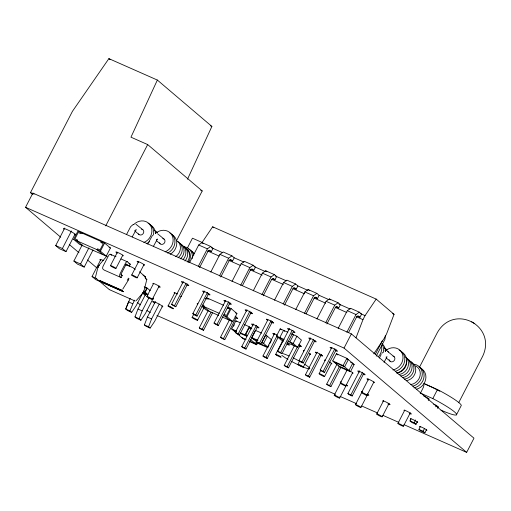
<?xml version="1.0" encoding="UTF-8"?>
<svg xmlns="http://www.w3.org/2000/svg" width="511" height="511" viewBox="0 0 511 511"><rect width="100%" height="100%" fill="white"/><g stroke="black" fill="none" stroke-linecap="round" stroke-linejoin="round"><path stroke-width="0.77" d="M385.288 335.727L384.994 339.195L376.237 356.161M127.213 280.06L128.172 279.306L128.204 278.137M423.964 385.032L423.453 387.191L420.464 393.119M97.952 267.227L98.566 265.707L106.818 256.164L107.355 256.324M128.05 280.526L129.034 278.61M143.872 291.232L142.882 293.148M95.487 277.083L98.093 266.621M143.738 291.832L146.842 279.364L145.13 277.882L145.201 276.732M130.196 298.379L125.738 309.04L127.482 310.522L131.666 312.368L136.124 305.757L143.054 292.324M131.666 312.368L129.922 310.886L134.406 300.168M128.74 301.19L125.738 309.04L129.922 310.886M153.383 298.054L145.354 313.613L140.895 320.225L136.718 318.372L134.974 316.89L137.976 309.046L145.603 294.272M140.895 320.225L139.152 318.736L142.154 310.892L149.091 297.459M162.619 305.91L154.59 321.464L150.132 328.075L145.954 326.229L144.402 324.913L147.404 317.063L155.414 301.554M150.132 328.075L148.58 326.759L151.588 318.915L159.253 304.064M356.014 337.809L362.963 319.65L365.046 315.619L376.185 299.095L394.07 314.31L386.565 333.926L384.483 337.956L373.784 353.816M32.902 194.691L30.481 192.628L72.447 111.315L108.881 58.631L157.362 80.061L130.963 137.184L147.679 144.575L202.209 190.954L176.665 240.445M187.492 179.22L211.893 126.441L157.362 80.061M60.758 237.238L25.55 207.294L32.87 193.107L351.357 333.894L473.978 438.189L466.658 452.369L403.984 424.667M75.091 234.064L66.021 251.629L59.333 248.672L55.699 245.58L64.769 228.015M66.021 251.629L62.387 248.538L71.457 230.972M73.661 239.359L77.857 231.228L104.608 243.051L110.427 248.001L106.231 256.132L79.48 244.303L73.661 239.359L100.412 251.182L106.231 256.132M92.906 250.224L84.2 267.087L77.512 264.136L73.878 261.044L82.22 244.878M84.2 267.087L80.566 263.995L88.908 247.835M105.713 225.881L147.679 144.575M100.412 251.182L104.608 243.051M100.367 281.663L95.691 279.594L92.05 276.502L100.756 259.639M100.68 280.935L121.452 290.12L123.266 291.666L101.734 282.257L99.964 280.616M101.734 282.257L100.565 281.133M110.472 265.624L117.383 252.242M126.466 234.638L130.644 226.68L133.186 224.457M115.92 268.454A3.072 0.364 27.3 0 0 112.043 266.084A3.072 0.364 27.3 0 0 111.628 266.576A3.072 0.364 27.3 0 0 115.92 268.454L122.8 255.136M132.208 236.906L136.188 229.663L135.894 229.969M111.634 255.302L110.517 254.35A2.561 1.156 -66.2 0 0 108.441 255.839L103.196 266.001A2.561 1.156 -66.2 0 0 102.941 269.035L104.174 270.083L121.145 277.582L122.218 275.506L120.979 274.273L126.281 263.995L128.651 265.835M129.213 266.308L130.286 264.232L127.488 261.849A2.561 1.156 -66.2 0 0 125.412 263.337L120.168 273.5A2.561 1.156 -66.2 0 0 119.906 276.534L121.145 277.582M123.221 291.755L121.452 290.12M131.704 275.007L138.615 261.626M147.698 244.022L152.54 235.239M137.152 277.843A3.072 0.364 27.3 0 0 133.275 275.467A3.072 0.364 27.3 0 0 132.86 275.966A3.072 0.364 27.3 0 0 137.152 277.843L144.032 264.519M153.441 246.289L157.42 239.046L156.507 239.595M146.67 293.512L146.44 293.966L143.527 291.494L143.763 291.04L145.015 291.596L146.651 288.434L145.392 287.878L145.629 287.425L146.791 288.415M143.572 292.701L148.107 294.706L145.201 292.228L147.302 288.166L144.191 286.792M146.817 296.578L153.696 283.254M152.284 299.337L159.189 285.962M187.441 247.905L192.455 238.196L201.89 242.367M189.555 262.667L198.677 244.993L201.998 242.61L210.692 246.455L212.972 248.397L211.311 251.616L208.411 250.333M168.049 305.968L174.928 292.637M187.543 284.052L175.841 306.728L172.865 305.412L171.568 304.307L183.277 281.638M175.841 306.728L174.545 305.623L185.883 283.656M198.249 266.506L207.37 248.831L210.692 246.455M199.539 267.611L207.939 251.342L209.599 250.154L211.311 251.616M210.788 272.05L219.909 254.376L223.23 252L231.924 255.845L234.204 257.787L243.958 262.092M208.775 293.435L197.074 316.111L194.097 314.795L192.8 313.697L204.509 291.021M192.085 317.465L193.912 313.939M197.074 316.111L195.777 315.012L207.485 292.337M219.481 275.895L228.602 258.221L231.924 255.845M197.559 320.218L204.055 307.628M220.771 276.994L229.171 260.731L230.831 259.543L232.543 261L234.204 257.787M212.685 312.572L203.538 330.285L200.568 328.969L199.271 327.87L208.411 310.158M203.538 330.285L202.247 329.186L211.024 312.176M232.02 281.44L241.141 263.759L244.462 261.383L253.156 265.228L255.436 267.17L253.775 270.383L250.882 269.105M230.007 302.825L218.306 325.494L215.329 324.185L214.032 323.08L225.741 300.404M218.306 325.494L217.009 324.396L228.717 301.72M240.713 285.279L249.834 267.604L253.156 265.228M242.374 285.675L250.403 270.115L252.064 268.927L253.775 270.383M231.132 308.599L236.951 313.543L232.748 321.675L226.935 316.731L231.132 308.599L227.785 307.117M236.478 316.999L224.776 339.674L221.8 338.359L220.503 337.254L229.643 319.541M224.776 339.674L223.479 338.569L232.62 320.857M236.025 332.655L231.662 328.95L235.858 320.819L240.087 322.684M233.584 326.248L234.306 324.843M253.252 290.823L262.373 273.149L265.694 270.773L274.388 274.611L276.668 276.553L275.007 279.773L272.836 278.808M251.24 312.208L239.538 334.884L236.561 333.568L235.271 332.469L246.973 309.794M239.538 334.884L238.241 333.785L249.949 311.11M261.945 294.668L271.066 276.988L274.388 274.611M263.242 295.767L271.635 279.498L273.296 278.31L275.007 279.773M249.285 327.34L250.69 327.966L250.224 328.867L249.132 327.941L245.868 334.264L246.96 335.19L246.494 336.097L245.037 334.858L249.234 326.727L244.309 324.549M257.71 326.382L246.008 349.058L243.032 347.742L241.735 346.643L253.437 323.968M246.008 349.058L244.712 347.959L256.413 325.283M268.026 347.774L258.968 343.769L251.699 337.586L255.43 330.355L261.696 333.127M274.484 300.206L283.605 282.532L286.927 280.156L295.62 284.001L297.9 285.943L307.654 290.254M272.472 321.591L260.77 344.267L257.793 342.951L256.503 341.853L267.841 319.886M257.499 342.134L256.778 343.539L255.685 342.613L255.219 343.52L249.585 341.029M249.63 341.642L256.669 344.753L257.723 342.721M260.77 344.267L259.479 343.168L271.181 320.493M283.177 304.051L292.298 286.377L295.62 284.001M267.33 336.212L263.599 343.443L261.511 342.517M284.474 305.15L292.867 288.887L294.528 287.699L296.239 289.156L297.9 285.943M278.208 337.183L267.24 358.441L264.264 357.125L262.967 356.026L274.669 333.351M268.326 346.445L269.054 345.04M269.776 343.635L271.226 340.824M283.682 341.124L281.005 339.943L276.464 336.078L280.194 328.848L287.834 332.227M267.24 358.441L265.944 357.342L277.281 335.376M295.716 309.596L304.837 291.922L308.159 289.539L316.852 293.384L319.132 295.326L328.886 299.638M275.691 354.378L282.551 341.08M293.704 330.981L282.002 353.657L279.025 352.341L277.735 351.236L289.437 328.567M282.002 353.657L280.711 352.552L292.049 330.585M304.409 313.435L313.53 295.76L316.852 293.384M293.57 334.762L289.839 341.987L294.381 345.851M306.07 313.831L314.099 298.271L315.76 297.083L317.478 298.545L319.132 295.326M296.91 336.238L301.452 340.102L297.721 347.333L293.18 343.469L296.91 336.238L291.417 333.811M300.174 345.155L288.472 367.831L285.496 366.515L284.199 365.41L294.438 345.57M288.472 367.831L287.176 366.726L297.415 346.886M316.948 318.979L326.069 301.305L329.391 298.929L338.084 302.768L340.364 304.709L338.71 307.929L335.81 306.645M314.942 340.364L303.234 363.04L300.257 361.724L298.967 360.625L310.669 337.95M297.907 364.292A3.072 0.364 27.3 0 1 302.129 366.157A3.072 0.364 27.3 0 1 302.027 366.789L301.369 366.502A3.072 0.364 27.3 0 1 297.907 364.292L299.689 360.823M303.234 363.04L301.944 361.941L313.645 339.266M325.641 322.824L334.762 305.15L338.084 302.768M303.342 367.102L310.222 353.772M326.938 323.923L335.331 307.66L336.992 306.472L338.71 307.929M321.406 354.538L309.704 377.214L306.728 375.898L305.431 374.799L317.139 352.124M309.704 377.214L308.408 376.115L319.745 354.149M338.18 328.369L347.301 310.688L350.623 308.312L359.316 312.157L361.603 314.099L359.942 317.312L357.042 316.034M336.174 349.754L324.466 372.423L321.489 371.107L320.199 370.009L331.901 347.333M319.113 373.694L320.934 370.168M324.466 372.423L323.176 371.325L334.877 348.649M346.873 332.207L356.001 314.533L359.316 312.157M324.562 376.524A3.072 0.364 27.3 0 0 320.684 374.154A3.072 0.364 27.3 0 0 320.269 374.646A3.072 0.364 27.3 0 0 324.562 376.524L331.441 363.206M332.699 360.945L336.43 353.714L346.88 358.332L354.149 364.522L350.418 371.746L339.968 367.128L332.699 360.945L343.149 365.563L350.418 371.746M348.534 332.604L356.563 317.044L358.224 315.855L359.942 317.312M466.658 452.369L344.037 348.08L351.357 333.894M340.811 367.466L330.936 386.603L327.96 385.288L326.663 384.183L336.909 364.343M330.936 386.603L329.64 385.498L339.515 366.368M343.149 365.563L346.88 358.332M340.371 383.065A3.072 0.364 27.3 0 1 344.593 384.93A3.072 0.364 27.3 0 1 344.491 385.562L343.833 385.275A3.072 0.364 27.3 0 1 340.371 383.065L347.244 369.74M334.232 395.227L341.112 381.902M345.806 385.875L352.686 372.545M339.681 398.056A3.072 0.364 27.3 0 0 335.804 395.686A3.072 0.364 27.3 0 0 335.388 396.185A3.072 0.364 27.3 0 0 339.681 398.056L346.228 385.383M363.87 373.311L352.168 395.987L349.192 394.671L347.902 393.572L359.603 370.897M352.168 395.987L350.872 394.888L362.58 372.212M375.304 354.353L382.241 340.92M361.571 392.505L368.476 379.13M379.373 358.013L381.187 354.493M355.458 404.648L362.337 391.324M367.039 395.258L373.918 381.934M384.055 362.293L387.057 356.748L385.997 357.093M360.894 407.459A3.072 0.364 27.3 0 0 357.425 405.249L356.774 404.961A3.072 0.364 27.3 0 0 356.672 405.593A3.072 0.364 27.3 0 0 360.894 407.459L367.831 394.032M376.703 413.999L383.576 400.675M382.145 416.829A3.072 0.364 27.3 0 0 378.268 414.459A3.072 0.364 27.3 0 0 377.853 414.951A3.072 0.364 27.3 0 0 382.145 416.829L389.056 403.447M419.563 367.051L437.371 332.546C454.138 303.068 497.146 325.865 482.652 356.276L458.667 402.751M397.935 423.383L404.808 410.065M403.383 426.219A3.072 0.364 27.3 0 0 399.5 423.843A3.072 0.364 27.3 0 0 399.085 424.341A3.072 0.364 27.3 0 0 403.383 426.219L410.288 412.837M417.449 421.518L416.005 424.315L411.821 422.469L410.007 420.923L411.087 418.822M416.005 424.315L414.185 422.769L415.628 419.965M428.295 400.503L429.016 399.104L427.202 397.552L423.715 396.012M420.138 392.978L432.817 398.58L437.48 389.548L438.24 389.931A29.178 3.456 27.3 0 1 461.107 405.823L456.444 414.855M426.723 429.291L424.916 432.785L420.738 430.939L418.924 429.393L420.361 426.596M424.916 432.785L423.102 431.239L424.545 428.448M435.711 406.807L436.432 405.408L433.647 404.175M437.531 408.353L438.253 406.954L436.432 405.408M122.755 289.149L128.037 280.654M201.941 242.661L212.64 226.801L376.185 299.095M381.87 353.408L382.592 352.507M136.143 300.736L143.093 292.726M98.566 265.707L98.942 265.311M99.275 265.35L98.31 266.103L98.284 267.266M146.829 279.383L146.306 279.21M143.553 292.356L143.546 291.187M386.412 358.179L390.966 361.782A3.072 2.715 -49.6 0 0 394.684 359.68A3.072 2.715 -49.6 0 0 393.061 356.11M210.443 125.802L211.893 126.441M200.753 190.309L202.209 190.954M392.614 313.665L394.07 314.31M211.522 247.758L222.726 252.709M253.986 266.531L265.19 271.482M275.218 275.914L286.422 280.865M338.921 304.071L350.118 309.021M360.153 313.46L365.046 315.619M198.677 244.993L207.37 248.831M219.909 254.376L228.602 258.221M241.141 263.759L249.834 267.604M262.373 273.149L271.066 276.988M283.605 282.532L292.298 286.377M304.837 291.922L313.53 295.76M326.069 301.305L334.762 305.15M347.301 310.688L356.001 314.533M229.65 259.716L232.543 261M293.346 287.878L296.239 289.156M314.578 297.261L317.478 298.545M207.447 250.901L219.13 256.068M228.621 260.265L240.304 265.426M249.796 269.623L262.207 275.11M271.699 279.306L283.381 284.467M292.873 288.664L304.556 293.831M314.048 298.028L325.731 303.189M335.222 307.386L346.899 312.547M356.391 316.743L362.963 319.65M30.481 192.628L32.647 193.586M25.55 207.294L344.037 348.08M424.098 383.633L437.48 389.548M109.086 247.407L110.427 248.001M110.363 254.261L116.016 256.758M120.966 258.949L127.328 261.76M346.937 358.958L348.336 359.572L344.606 366.802L334.156 362.178M206.387 297.658L223.486 305.22M128.874 263.606L130.286 264.232M350.603 362.356L352.699 363.283L348.962 370.507L338.518 365.889M205.377 298.322L207.262 299.152L207.728 298.252L208.89 299.242M227.318 308.024L229.829 309.129L226.565 315.453L224.054 314.348M352.756 363.902L354.149 364.522M235.609 312.956L236.951 313.543M125.981 264.557L132.892 267.636L135.243 269.469M125.68 264.749L127.092 265.375M427.624 398.484L429.016 399.104M436.86 406.341L438.253 406.954M276.464 336.078L284.103 339.451M287.687 341.035L293.18 343.469M202.739 304.926L203.998 305.482L203.531 306.383L209.344 311.327M287.214 342.683L297.721 347.333M202.19 305.789L219.289 313.352M226.935 316.731L223.588 315.249L229.407 320.199M265.241 335.286L266.633 335.906M218.657 315.447L206.003 309.851L201.928 306.389M222.24 317.031L232.748 321.675M55.699 245.58L62.387 248.538M120.8 274.88L122.218 275.506M251.699 337.586L257.966 340.358M231.662 328.95L236.593 331.128M240.113 332.68L245.037 334.858M253.156 338.819L257.333 340.671M233.118 330.183L236.638 331.741M240.157 333.293L246.494 336.097M143.527 291.494L145.201 292.228M73.878 261.044L80.566 263.995M171.568 304.307L174.545 305.623M192.8 313.697L195.777 315.012M214.032 323.08L217.009 324.396M235.271 332.469L238.241 333.785M256.503 341.853L259.479 343.168M277.735 351.236L280.711 352.552M298.967 360.625L301.944 361.941M320.199 370.009L323.176 371.325M257.518 342.53L267.962 347.148L262.149 342.204L265.88 334.973L271.692 339.924M241.844 337.605L246.066 339.47M245.408 339.777L243.3 338.844L237.187 333.645M92.05 276.502L96.732 278.572M99.913 280.711L121.407 290.21M101.778 282.161L123.266 291.666M199.271 327.87L202.247 329.186M220.503 337.254L223.479 338.569M241.735 346.643L244.712 347.959M262.967 356.026L265.944 357.342M284.199 365.41L287.176 366.726M305.431 374.799L308.408 376.115M326.663 384.183L329.64 385.498M347.902 393.572L350.872 394.888M410.007 420.923L414.185 422.769M109.488 289.686L135.153 301.036M418.924 429.393L423.102 431.239M128.402 301.848L132.585 303.7M150.355 312.553L146.957 310.554M156.915 315.453L335.472 394.383M339.847 396.312L356.608 403.722M361.711 405.977L377.744 413.067M382.848 415.322L398.88 422.412M137.976 309.046L142.154 310.892M147.404 317.063L151.588 318.915M134.974 316.89L139.152 318.736M144.402 324.913L148.58 326.759M135.958 224.252L142.856 229.726M387.434 351.287L394.262 356.857M432.817 398.58L433.577 398.963A29.178 3.456 27.3 0 1 456.329 413.782A29.178 3.456 27.3 0 1 440.993 410.141M474.783 323.667L471.672 321.828M157.765 233.897L164.088 239.116M108.881 58.631L110.095 59.659M329.391 298.929L330.534 299.9M308.159 289.539L309.302 290.51M265.694 270.773L266.838 271.743M212.64 226.801L213.815 227.804M336.43 353.714L337.886 354.953M201.998 242.61L203.135 243.581M284.672 331.294L283.535 330.323L279.804 337.554L283.215 340.454M280.194 328.848L281.331 329.812M156.296 240.553L160.192 243.868M228.372 307.616L229.535 308.606M249.234 326.727L251.853 328.956M134.508 230.691L138.96 234.479M235.858 320.819L236.829 321.643M250.562 339.56L256.669 344.753M139.554 271.75L145.194 276.719M143.061 275.097L145.296 277A2.561 1.156 -66.2 0 1 145.469 278.923M102.43 242.565L101.267 241.575L100.801 242.476L103.305 243.587L100.041 249.911L97.531 248.8L97.064 249.707L102.883 254.65M147.302 288.166L150.208 290.638M82.367 233.693L81.204 232.703L80.738 233.61L78.228 232.499L74.964 238.822L77.474 239.934L77.008 240.834L82.82 245.785M32.87 193.107L34.084 194.142M69.253 244.469L78.969 252.728M87.464 259.958L96.573 267.7M137.242 302.295L140.276 304.875M95.774 278.08L109.188 289.494M388.015 351.542L388.558 352.009M289.079 329.857A4.158 0.492 27.3 0 1 288.587 328.784A4.158 0.492 27.3 0 1 294.112 331.607A4.158 0.492 27.3 0 1 293.32 332.022M267.847 320.474A4.158 0.492 27.3 0 1 267.502 319.452A4.158 0.492 27.3 0 1 273.136 322.403A4.158 0.492 27.3 0 1 271.526 322.396M310.311 339.247A4.158 0.492 27.3 0 1 309.966 338.225A4.158 0.492 27.3 0 1 315.6 341.176A4.158 0.492 27.3 0 1 313.99 341.169M331.55 348.63A4.158 0.492 27.3 0 1 331.198 347.608A4.158 0.492 27.3 0 1 336.832 350.559A4.158 0.492 27.3 0 1 335.222 350.559M359.246 372.187A4.158 0.492 27.3 0 1 358.901 371.171A4.158 0.492 27.3 0 1 364.535 374.122A4.158 0.492 27.3 0 1 362.925 374.116M316.782 353.42A4.158 0.492 27.3 0 1 316.437 352.398A4.158 0.492 27.3 0 1 322.071 355.349A4.158 0.492 27.3 0 1 320.461 355.343M181.137 296.169A4.158 0.492 27.3 0 1 180.715 296.508M174.347 293.173A4.158 0.492 27.3 0 1 177.521 294.01M117.377 253.201A4.158 0.492 27.3 0 1 116.604 252.038A4.158 0.492 27.3 0 1 121.778 254.542A4.158 0.492 27.3 0 1 122.551 255.711M153.115 283.784A4.158 0.492 27.3 0 1 154.839 283.95A4.158 0.492 27.3 0 1 159.713 286.633A4.158 0.492 27.3 0 1 158.544 286.78M286.799 343.168A4.158 0.492 27.3 0 1 289.443 345.008A4.158 0.492 27.3 0 1 287.227 344.427M282.359 341.674A4.158 0.492 27.3 0 1 282.775 341.335M197.425 304.128A4.158 0.492 27.3 0 1 197.846 303.79M346.119 384.642A4.158 0.492 27.3 0 1 345.953 385.466M340.524 382.471A4.158 0.492 27.3 0 1 340.946 382.132M225.383 301.701A4.158 0.492 27.3 0 1 225.038 300.679A4.158 0.492 27.3 0 1 230.672 303.63A4.158 0.492 27.3 0 1 229.062 303.63M182.919 282.928A4.158 0.492 27.3 0 1 182.574 281.906A4.158 0.492 27.3 0 1 188.208 284.863A4.158 0.492 27.3 0 1 186.598 284.857M204.151 292.318A4.158 0.492 27.3 0 1 203.806 291.296A4.158 0.492 27.3 0 1 209.44 294.247A4.158 0.492 27.3 0 1 207.83 294.24M382.988 401.244A4.158 0.492 27.3 0 1 384.904 401.486A4.158 0.492 27.3 0 1 389.778 404.239A4.158 0.492 27.3 0 1 387.862 403.997M350.495 371.331A4.158 0.492 27.3 0 1 352.424 373.164M347.25 370.654A4.158 0.492 27.3 0 1 346.477 369.491M368.482 380.043A4.158 0.492 27.3 0 1 367.709 378.875A4.158 0.492 27.3 0 1 372.883 381.385A4.158 0.492 27.3 0 1 373.656 382.554M63.977 229.222A6.758 0.798 27.3 0 1 70.173 231.113A6.758 0.798 27.3 0 1 74.331 234.645M93.66 250.262A6.758 0.798 27.3 0 1 92.523 250.115M100.36 260.163A6.758 0.798 27.3 0 1 103.478 260.559M246.615 311.084A4.158 0.492 27.3 0 1 246.27 310.068A4.158 0.492 27.3 0 1 251.904 313.019A4.158 0.492 27.3 0 1 250.294 313.013M309.187 353.229A4.158 0.492 27.3 0 1 309.96 354.391M303.591 351.057A4.158 0.492 27.3 0 1 304.007 350.718M329.263 361.941A4.158 0.492 27.3 0 1 331.192 363.781M324.824 360.44A4.158 0.492 27.3 0 1 325.239 360.108M367.352 394.026A4.158 0.492 27.3 0 1 367.185 394.85M361.756 391.854A4.158 0.492 27.3 0 1 362.178 391.522M404.22 410.627A4.158 0.492 27.3 0 1 405.945 410.787A4.158 0.492 27.3 0 1 410.818 413.476A4.158 0.492 27.3 0 1 409.65 413.623M309.423 368.872A16.646 1.974 27.3 0 1 291.315 361.296M287.974 359.412A16.646 1.974 27.3 0 1 281.848 355.362M283.12 353.682A16.646 1.974 27.3 0 1 289.124 356.014M293.205 357.917A16.646 1.974 27.3 0 1 300.129 361.545M304.588 364.196A16.646 1.974 27.3 0 1 309.832 368.412M419.876 426.979A4.158 0.492 27.3 0 1 423.689 428.141A4.158 0.492 27.3 0 1 426.244 430.313M410.64 419.122A4.158 0.492 27.3 0 1 414.453 420.285A4.158 0.492 27.3 0 1 417.008 422.463M154.737 303.208A5.723 0.677 27.3 0 1 153.67 301.605A5.723 0.677 27.3 0 1 160.793 305.061A5.723 0.677 27.3 0 1 161.859 306.664M153.204 298.347A5.723 0.677 27.3 0 1 152.629 298.814M145.501 295.358A5.723 0.677 27.3 0 1 143.585 293.589A5.723 0.677 27.3 0 1 147.781 295.147M138.609 262.59A4.158 0.492 27.3 0 1 137.836 261.421A4.158 0.492 27.3 0 1 143.01 263.932A4.158 0.492 27.3 0 1 143.783 265.094M298.794 344.701A4.158 0.492 27.3 0 1 301.445 346.541A4.158 0.492 27.3 0 1 299.229 345.96M274.318 334.648A4.158 0.492 27.3 0 1 273.072 333.37A4.158 0.492 27.3 0 1 276.936 334.98M253.086 325.258A4.158 0.492 27.3 0 1 252.741 324.242A4.158 0.492 27.3 0 1 258.374 327.193A4.158 0.492 27.3 0 1 256.758 327.187M235.098 316.545A4.158 0.492 27.3 0 1 237.711 318.321A4.158 0.492 27.3 0 1 236.088 318.04M384.879 348.304A10.239 9.057 -49.6 0 1 387.268 350.354M384.355 347.665A10.239 9.057 -49.6 0 1 386.476 350.514M385.077 350.112A10.239 9.057 -49.6 0 1 385.339 351.319M382.081 343.718A11.772 10.418 -49.6 0 1 385.422 351.14M382.049 344.235A11.772 10.418 -49.6 0 1 383.269 352.52M381.545 345.902A11.772 10.418 -49.6 0 1 378.677 356.352M407.216 358.875A10.239 9.057 -49.6 0 1 411.834 369.14A10.239 9.057 -49.6 0 1 402.694 377.584M411.042 361.686A10.239 9.057 -49.6 0 1 413.271 371.944A10.239 9.057 -49.6 0 1 404.514 379.13M407.408 358.594A10.239 9.057 -49.6 0 1 409.637 368.853A10.239 9.057 -49.6 0 1 400.88 376.039M405.587 357.048A10.239 9.057 -49.6 0 1 407.816 367.307A10.239 9.057 -49.6 0 1 399.059 374.493M406.571 360.709A10.239 9.057 -49.6 0 1 397.245 372.947M401.627 351.945A11.772 10.418 -49.6 0 1 406.322 363.455A11.772 10.418 -49.6 0 1 396.53 373.036M399.193 350.099A11.772 10.418 -49.6 0 1 404.655 361.175A11.772 10.418 -49.6 0 1 395.431 371.318M385.185 351.044A11.772 10.418 -49.6 0 1 402.259 353.612A11.772 10.418 -49.6 0 1 392.895 369.945M420.892 368.335A11.772 10.418 -49.6 0 1 425.669 379.475A11.772 10.418 -49.6 0 1 416.51 389.254M419.077 366.789A11.772 10.418 -49.6 0 1 423.772 378.293A11.772 10.418 -49.6 0 1 413.974 387.881M415.398 365.831A10.239 9.057 -49.6 0 1 420.016 376.102A10.239 9.057 -49.6 0 1 410.876 384.54M413.974 364.196A11.772 10.418 -49.6 0 1 422.271 374.55A11.772 10.418 -49.6 0 1 412.875 386.163M410.857 361.967A10.239 9.057 -49.6 0 1 415.475 372.238A10.239 9.057 -49.6 0 1 406.334 380.676M390.308 361.494A3.072 2.715 -49.6 0 1 389.171 359.725M156.111 232.039A10.239 9.057 -49.6 0 1 157.497 232.818M149.908 224.808A11.772 10.418 -49.6 0 1 155.548 233.68M148.088 223.262A11.772 10.418 -49.6 0 1 153.396 235.066M149.557 241.55A11.772 10.418 -49.6 0 1 146.414 243.696M133.524 224.744A11.772 10.418 -49.6 0 1 150.534 225.523A11.772 10.418 -49.6 0 1 143.91 242.457M154.296 230.493A10.239 9.057 -49.6 0 1 157.394 232.901M141.534 229.19A3.072 2.715 -49.6 0 1 143.252 233.489A3.072 2.715 -49.6 0 1 138.481 233.955M179.872 243.325A10.239 9.057 -49.6 0 1 180.44 258.873M177.343 241.422A10.239 9.057 -49.6 0 1 178.115 257.768M182.983 245.778A10.239 9.057 -49.6 0 1 183.187 259.454M180.983 244.514A10.239 9.057 -49.6 0 1 182.363 245.293M183.506 246.417A10.239 9.057 -49.6 0 1 185.001 261M184.618 247.605A10.239 9.057 -49.6 0 1 187.237 262.028M185.525 248.378A10.239 9.057 -49.6 0 1 188.54 262.258M184.101 246.743A11.772 10.418 -49.6 0 1 192.232 258.566M188.585 249.036A11.772 10.418 -49.6 0 1 193.816 255.078M191.018 250.875A11.772 10.418 -49.6 0 1 194.103 253.533M171.753 234.492A11.772 10.418 -49.6 0 1 176.742 244.162A11.772 10.418 -49.6 0 1 170.137 254.28M169.933 232.946A11.772 10.418 -49.6 0 1 174.89 242.987A11.772 10.418 -49.6 0 1 167.646 253.086M177.534 241.141A10.239 9.057 -49.6 0 1 175.771 256.631M155.312 233.591A11.772 10.418 -49.6 0 1 171.939 235.213A11.772 10.418 -49.6 0 1 165.142 251.84M162.773 238.58A3.072 2.715 -49.6 0 1 164.248 243.204A3.072 2.715 -49.6 0 1 159.4 242.693M423.932 383.582A25.595 3.028 27.3 0 1 439.837 391.26M148.79 297.178L148.133 296.891A3.072 0.364 27.3 0 0 148.03 297.53A3.072 0.364 27.3 0 0 152.252 299.389A3.072 0.364 27.3 0 0 148.79 297.178M170.022 306.568L169.365 306.274A3.072 0.364 27.3 0 0 169.262 306.913A3.072 0.364 27.3 0 0 173.485 308.778A3.072 0.364 27.3 0 0 170.022 306.568M365.723 394.952L365.065 394.658A3.072 0.364 27.3 0 1 361.603 392.448A3.072 0.364 27.3 0 1 365.825 394.313A3.072 0.364 27.3 0 1 365.723 394.952M197.45 320.058L197.163 319.816A3.072 0.364 27.3 0 0 192.551 317.465A3.072 0.364 27.3 0 0 194.404 319.036A3.072 0.364 27.3 0 0 197.45 320.058M276.847 355.337A3.072 0.364 27.3 0 0 281.139 357.215A3.072 0.364 27.3 0 0 277.262 354.838A3.072 0.364 27.3 0 0 276.847 355.337"/></g></svg>
